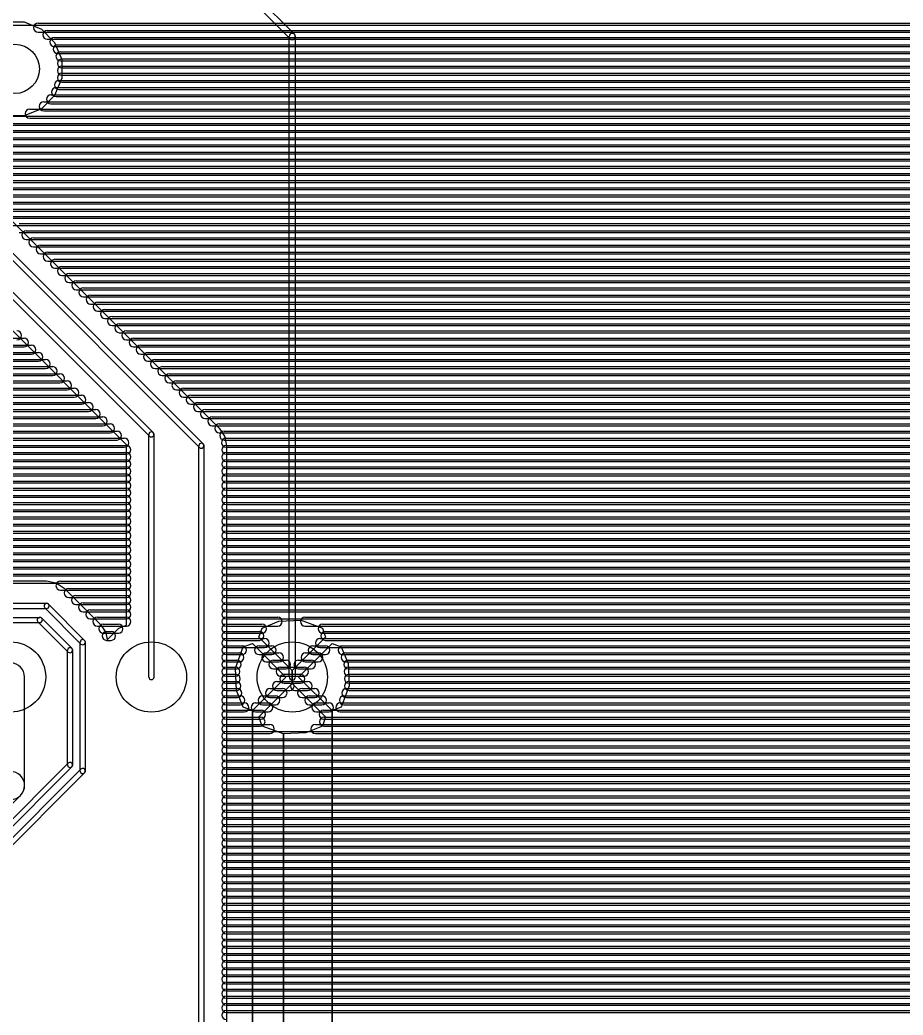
# Model space of a CAD drawing. Extents: x 25909 to 94169, y 14485 to 72115.
# Drawn here: x 56750 to 66624, y 32721 to 43848 of the extents above; entities that cross this region are included whole.
import ezdxf

# ---------------------------------------------------------------- set-up
doc = ezdxf.new("R2010")
doc.units = 0
doc.layers.add('BLACK', color=1, linetype='CONTINUOUS')

msp = doc.modelspace()

# ---------------------------------------------------------------- linework, layer by layer
at = {"layer": 'BLACK'}
for p, q in [((57415, 45993), (59770, 43638)), ((57464, 46042), (59819, 43687)), ((54574, 43791), (76448, 43791)), ((54574, 43791), (76448, 43791)), ((56589, 43825), (56798, 43825)), ((56798, 43825), (56991, 43745)), ((56953, 43811), (76449, 43811)), ((56953, 43811), (76449, 43811)), ((56991, 43745), (57138, 43597)), ((57055, 43731), (76449, 43731)), ((57055, 43731), (76449, 43731)), ((53758, 43634), (58199, 39193)), ((53799, 43675), (58240, 39234)), ((54191, 43634), (58758, 39067)), ((54232, 43675), (58799, 39108)), ((56953, 43711), (76449, 43711)), ((56953, 43711), (76449, 43711)), ((57055, 43631), (76449, 43631)), ((57055, 43631), (76449, 43631)), ((57135, 43651), (76449, 43651)), ((57135, 43651), (76449, 43651)), ((59760, 36502), (59760, 43662)), ((59830, 36502), (59830, 43662)), ((57135, 43551), (76449, 43551)), ((57135, 43551), (76449, 43551)), ((57138, 43597), (57218, 43404)), ((57170, 43571), (76448, 43571)), ((57170, 43571), (76448, 43571)), ((57170, 43471), (76448, 43471)), ((57170, 43471), (76448, 43471)), ((57203, 43491), (76449, 43491)), ((57203, 43491), (76449, 43491)), ((57218, 43411), (76448, 43411)), ((57218, 43411), (76448, 43411)), ((57218, 43404), (57218, 43195)), ((57203, 43391), (76449, 43391)), ((57203, 43391), (76449, 43391)), ((57218, 43331), (76448, 43331)), ((57218, 43331), (76448, 43331)), ((57218, 43311), (76448, 43311)), ((57218, 43311), (76448, 43311)), ((57941, 39098), (53790, 43248)), ((57218, 43195), (57138, 43002)), ((57218, 43251), (76448, 43251)), ((57218, 43251), (76448, 43251)), ((57218, 43231), (76448, 43231)), ((57218, 43231), (76448, 43231)), ((57154, 43091), (76448, 43091)), ((57154, 43091), (76448, 43091)), ((57187, 43171), (76449, 43171)), ((57187, 43171), (76449, 43171)), ((57187, 43071), (76449, 43071)), ((57187, 43071), (76449, 43071)), ((57218, 43151), (76448, 43151)), ((57218, 43151), (76448, 43151)), ((57138, 43002), (56990, 42855)), ((57096, 43011), (76448, 43011)), ((57096, 43011), (76448, 43011)), ((57154, 42991), (76448, 42991)), ((57154, 42991), (76448, 42991)), ((56990, 42855), (56797, 42775)), ((56859, 42851), (76449, 42851)), ((56859, 42851), (76449, 42851)), ((57016, 42931), (76448, 42931)), ((57016, 42931), (76448, 42931)), ((57096, 42911), (76448, 42911)), ((57096, 42911), (76448, 42911)), ((55540, 42771), (76448, 42771)), ((55540, 42771), (76448, 42771)), ((56797, 42775), (56588, 42775)), ((56859, 42751), (76449, 42751)), ((56859, 42751), (76449, 42751)), ((57016, 42831), (76448, 42831)), ((57016, 42831), (76448, 42831)), ((55540, 42671), (76448, 42671)), ((55540, 42671), (76448, 42671)), ((55620, 42691), (76448, 42691)), ((55620, 42691), (76448, 42691)), ((55620, 42591), (76448, 42591)), ((55620, 42591), (76448, 42591)), ((55700, 42611), (76448, 42611)), ((55700, 42611), (76448, 42611)), ((55700, 42511), (76448, 42511)), ((55700, 42511), (76448, 42511)), ((55780, 42531), (76448, 42531)), ((55780, 42531), (76448, 42531)), ((55780, 42431), (76448, 42431)), ((55780, 42431), (76448, 42431)), ((55860, 42451), (76448, 42451)), ((55860, 42451), (76448, 42451)), ((55860, 42351), (76448, 42351)), ((55860, 42351), (76448, 42351)), ((55940, 42371), (76448, 42371)), ((55940, 42371), (76448, 42371)), ((56020, 42291), (76448, 42291)), ((56020, 42291), (76448, 42291)), ((55940, 42271), (76448, 42271)), ((55940, 42271), (76448, 42271)), ((56020, 42191), (76448, 42191)), ((56020, 42191), (76448, 42191)), ((56100, 42211), (76448, 42211)), ((56100, 42211), (76448, 42211)), ((56100, 42111), (76448, 42111)), ((56100, 42111), (76448, 42111)), ((56180, 42131), (76448, 42131)), ((56180, 42131), (76448, 42131)), ((56180, 42031), (76448, 42031)), ((56180, 42031), (76448, 42031)), ((56260, 42051), (76448, 42051)), ((56260, 42051), (76448, 42051)), ((56260, 41951), (76448, 41951)), ((56260, 41951), (76448, 41951)), ((56340, 41971), (76448, 41971)), ((56340, 41971), (76448, 41971)), ((56340, 41871), (76448, 41871)), ((56340, 41871), (76448, 41871)), ((56420, 41891), (76448, 41891)), ((56420, 41891), (76448, 41891)), ((56420, 41791), (76448, 41791)), ((56420, 41791), (76448, 41791)), ((56500, 41811), (76448, 41811)), ((56500, 41811), (76448, 41811)), ((56580, 41731), (76448, 41731)), ((56580, 41731), (76448, 41731)), ((56500, 41711), (76448, 41711)), ((56500, 41711), (76448, 41711)), ((56580, 41631), (76448, 41631)), ((56580, 41631), (76448, 41631)), ((56588, 41673), (58976, 39285)), ((56660, 41651), (76448, 41651)), ((56660, 41651), (76448, 41651)), ((56660, 41551), (76448, 41551)), ((56660, 41551), (76448, 41551)), ((56740, 41571), (76448, 41571)), ((56740, 41571), (76448, 41571)), ((56740, 41471), (76448, 41471)), ((56740, 41471), (76448, 41471)), ((56820, 41491), (76448, 41491)), ((56820, 41491), (76448, 41491)), ((56900, 41411), (76448, 41411)), ((56900, 41411), (76448, 41411)), ((56820, 41391), (76448, 41391)), ((56820, 41391), (76448, 41391)), ((56900, 41311), (76448, 41311)), ((56900, 41311), (76448, 41311)), ((56980, 41331), (76448, 41331)), ((56980, 41331), (76448, 41331)), ((56980, 41231), (76448, 41231)), ((56980, 41231), (76448, 41231)), ((57060, 41251), (76448, 41251)), ((57060, 41251), (76448, 41251)), ((57140, 41171), (76448, 41171)), ((57140, 41171), (76448, 41171)), ((57060, 41151), (76448, 41151)), ((57060, 41151), (76448, 41151)), ((57140, 41071), (76448, 41071)), ((57140, 41071), (76448, 41071)), ((57220, 41091), (76448, 41091)), ((57220, 41091), (76448, 41091)), ((57220, 40991), (76448, 40991)), ((57220, 40991), (76448, 40991)), ((57300, 41011), (76448, 41011)), ((57300, 41011), (76448, 41011)), ((57300, 40911), (76448, 40911)), ((57300, 40911), (76448, 40911)), ((57380, 40931), (76448, 40931)), ((57380, 40931), (76448, 40931)), ((57460, 40851), (76448, 40851)), ((57460, 40851), (76448, 40851)), ((57380, 40831), (76448, 40831)), ((57380, 40831), (76448, 40831)), ((57460, 40751), (76448, 40751)), ((57460, 40751), (76448, 40751)), ((57540, 40771), (76448, 40771)), ((57540, 40771), (76448, 40771)), ((57540, 40671), (76448, 40671)), ((57540, 40671), (76448, 40671)), ((57620, 40691), (76448, 40691)), ((57620, 40691), (76448, 40691)), ((57620, 40591), (76448, 40591)), ((57620, 40591), (76448, 40591)), ((57700, 40611), (76448, 40611)), ((57700, 40611), (76448, 40611)), ((57700, 40511), (76448, 40511)), ((57700, 40511), (76448, 40511)), ((57780, 40531), (76448, 40531)), ((57780, 40531), (76448, 40531)), ((57780, 40431), (76448, 40431)), ((57780, 40431), (76448, 40431)), ((57860, 40451), (76448, 40451)), ((57860, 40451), (76448, 40451)), ((26625, 40291), (56797, 40291)), ((26625, 40291), (56797, 40291)), ((57860, 40351), (76448, 40351)), ((57860, 40351), (76448, 40351)), ((57940, 40371), (76448, 40371)), ((57940, 40371), (76448, 40371)), ((58020, 40291), (76448, 40291)), ((58020, 40291), (76448, 40291)), ((26625, 40211), (56877, 40211)), ((26625, 40211), (56877, 40211)), ((26625, 40191), (56797, 40191)), ((26625, 40191), (56797, 40191)), ((57940, 40271), (76448, 40271)), ((57940, 40271), (76448, 40271)), ((58020, 40191), (76448, 40191)), ((58020, 40191), (76448, 40191)), ((58100, 40211), (76448, 40211)), ((58100, 40211), (76448, 40211)), ((26625, 40131), (56957, 40131)), ((26625, 40131), (56957, 40131)), ((26625, 40111), (56877, 40111)), ((26625, 40111), (56877, 40111)), ((58100, 40111), (76448, 40111)), ((58100, 40111), (76448, 40111)), ((58180, 40131), (76448, 40131)), ((58180, 40131), (76448, 40131)), ((26625, 40051), (57037, 40051)), ((26625, 40051), (57037, 40051)), ((26625, 40031), (56957, 40031)), ((26625, 40031), (56957, 40031)), ((26625, 39971), (57117, 39971)), ((26625, 39971), (57117, 39971)), ((26625, 39951), (57037, 39951)), ((26625, 39951), (57037, 39951)), ((58180, 40031), (76448, 40031)), ((58180, 40031), (76448, 40031)), ((58260, 40051), (76448, 40051)), ((58260, 40051), (76448, 40051)), ((58260, 39951), (76448, 39951)), ((58260, 39951), (76448, 39951)), ((58340, 39971), (76448, 39971)), ((58340, 39971), (76448, 39971)), ((26625, 39891), (57197, 39891)), ((26625, 39891), (57197, 39891)), ((26625, 39871), (57117, 39871)), ((26625, 39871), (57117, 39871)), ((58340, 39871), (76448, 39871)), ((58340, 39871), (76448, 39871)), ((58420, 39891), (76448, 39891)), ((58420, 39891), (76448, 39891)), ((26625, 39811), (57277, 39811)), ((26625, 39811), (57277, 39811)), ((26625, 39791), (57197, 39791)), ((26625, 39791), (57197, 39791)), ((26625, 39731), (57357, 39731)), ((26625, 39731), (57357, 39731)), ((58420, 39791), (76448, 39791)), ((58420, 39791), (76448, 39791)), ((58500, 39811), (76448, 39811)), ((58500, 39811), (76448, 39811)), ((58580, 39731), (76448, 39731)), ((58580, 39731), (76448, 39731)), ((26625, 39711), (57277, 39711)), ((26625, 39711), (57277, 39711)), ((26625, 39651), (57437, 39651)), ((26625, 39651), (57437, 39651)), ((26625, 39631), (57357, 39631)), ((26625, 39631), (57357, 39631)), ((58500, 39711), (76448, 39711)), ((58500, 39711), (76448, 39711)), ((58580, 39631), (76448, 39631)), ((58580, 39631), (76448, 39631)), ((58660, 39651), (76448, 39651)), ((58660, 39651), (76448, 39651)), ((26625, 39571), (57517, 39571)), ((26625, 39571), (57517, 39571)), ((26625, 39551), (57437, 39551)), ((26625, 39551), (57437, 39551)), ((58660, 39551), (76448, 39551)), ((58660, 39551), (76448, 39551)), ((58740, 39571), (76448, 39571)), ((58740, 39571), (76448, 39571)), ((26625, 39491), (57597, 39491)), ((26625, 39491), (57597, 39491)), ((26625, 39471), (57517, 39471)), ((26625, 39471), (57517, 39471)), ((26625, 39411), (57677, 39411)), ((26625, 39411), (57677, 39411)), ((26625, 39391), (57597, 39391)), ((26625, 39391), (57597, 39391)), ((58740, 39471), (76448, 39471)), ((58740, 39471), (76448, 39471)), ((58820, 39491), (76448, 39491)), ((58820, 39491), (76448, 39491)), ((58820, 39391), (76448, 39391)), ((58820, 39391), (76448, 39391)), ((58900, 39411), (76448, 39411)), ((58900, 39411), (76448, 39411)), ((26625, 39331), (57757, 39331)), ((26625, 39331), (57757, 39331)), ((26625, 39311), (57677, 39311)), ((26625, 39311), (57677, 39311)), ((58900, 39311), (76448, 39311)), ((58900, 39311), (76448, 39311)), ((58976, 39285), (59037, 39194)), ((58979, 39331), (76449, 39331)), ((58979, 39331), (76449, 39331)), ((26625, 39251), (57837, 39251)), ((26625, 39251), (57837, 39251)), ((26625, 39231), (57757, 39231)), ((26625, 39231), (57757, 39231)), ((26625, 39171), (57917, 39171)), ((26625, 39171), (57917, 39171)), ((58191, 36501), (58191, 39213)), ((58249, 36501), (58249, 39213)), ((58979, 39231), (76449, 39231)), ((58979, 39231), (76449, 39231)), ((59033, 39251), (76449, 39251)), ((59033, 39251), (76449, 39251)), ((59037, 39194), (59058, 39087)), ((59052, 39171), (76448, 39171)), ((59052, 39171), (76448, 39171)), ((26625, 39151), (57837, 39151)), ((26625, 39151), (57837, 39151)), ((26625, 39091), (57941, 39091)), ((26625, 39091), (57941, 39091)), ((26625, 39071), (57917, 39071)), ((26625, 39071), (57917, 39071)), ((57941, 37081), (57941, 39098)), ((58750, 28399), (58750, 39087)), ((58808, 28399), (58808, 39087)), ((59033, 39151), (76449, 39151)), ((59033, 39151), (76449, 39151)), ((59052, 39071), (76448, 39071)), ((59052, 39071), (76448, 39071)), ((59058, 39091), (76448, 39091)), ((59058, 39091), (76448, 39091)), ((59058, 39087), (59058, 28398)), ((26625, 39011), (57941, 39011)), ((26625, 39011), (57941, 39011)), ((26625, 38991), (57941, 38991)), ((26625, 38991), (57941, 38991)), ((59058, 39011), (76448, 39011)), ((59058, 39011), (76448, 39011)), ((59058, 38991), (76448, 38991)), ((59058, 38991), (76448, 38991)), ((26625, 38931), (57941, 38931)), ((26625, 38931), (57941, 38931)), ((26625, 38911), (57941, 38911)), ((26625, 38911), (57941, 38911)), ((26625, 38851), (57941, 38851)), ((26625, 38851), (57941, 38851)), ((59058, 38931), (76448, 38931)), ((59058, 38931), (76448, 38931)), ((59058, 38911), (76448, 38911)), ((59058, 38911), (76448, 38911)), ((59058, 38851), (76448, 38851)), ((59058, 38851), (76448, 38851)), ((26625, 38831), (57941, 38831)), ((26625, 38831), (57941, 38831)), ((26625, 38771), (57941, 38771)), ((26625, 38771), (57941, 38771)), ((26625, 38751), (57941, 38751)), ((26625, 38751), (57941, 38751)), ((59058, 38831), (76448, 38831)), ((59058, 38831), (76448, 38831)), ((59058, 38771), (76448, 38771)), ((59058, 38771), (76448, 38771)), ((59058, 38751), (76448, 38751)), ((59058, 38751), (76448, 38751)), ((26625, 38691), (57941, 38691)), ((26625, 38691), (57941, 38691)), ((26625, 38671), (57941, 38671)), ((26625, 38671), (57941, 38671)), ((26625, 38611), (57941, 38611)), ((26625, 38611), (57941, 38611)), ((59058, 38691), (76448, 38691)), ((59058, 38691), (76448, 38691)), ((59058, 38671), (76448, 38671)), ((59058, 38671), (76448, 38671)), ((59058, 38611), (76448, 38611)), ((59058, 38611), (76448, 38611)), ((26625, 38591), (57941, 38591)), ((26625, 38591), (57941, 38591)), ((26625, 38531), (57941, 38531)), ((26625, 38531), (57941, 38531)), ((26625, 38511), (57941, 38511)), ((26625, 38511), (57941, 38511)), ((59058, 38591), (76448, 38591)), ((59058, 38591), (76448, 38591)), ((59058, 38531), (76448, 38531)), ((59058, 38531), (76448, 38531)), ((59058, 38511), (76448, 38511)), ((59058, 38511), (76448, 38511)), ((26625, 38451), (57941, 38451)), ((26625, 38451), (57941, 38451)), ((26625, 38431), (57941, 38431)), ((26625, 38431), (57941, 38431)), ((59058, 38451), (76448, 38451)), ((59058, 38451), (76448, 38451)), ((59058, 38431), (76448, 38431)), ((59058, 38431), (76448, 38431)), ((26625, 38371), (57941, 38371)), ((26625, 38371), (57941, 38371)), ((26625, 38351), (57941, 38351)), ((26625, 38351), (57941, 38351)), ((26625, 38291), (57941, 38291)), ((26625, 38291), (57941, 38291)), ((59058, 38371), (76448, 38371)), ((59058, 38371), (76448, 38371)), ((59058, 38351), (76448, 38351)), ((59058, 38351), (76448, 38351)), ((59058, 38291), (76448, 38291)), ((59058, 38291), (76448, 38291)), ((26625, 38271), (57941, 38271)), ((26625, 38271), (57941, 38271)), ((26625, 38211), (57941, 38211)), ((26625, 38211), (57941, 38211)), ((26625, 38191), (57941, 38191)), ((26625, 38191), (57941, 38191)), ((59058, 38271), (76448, 38271)), ((59058, 38271), (76448, 38271)), ((59058, 38211), (76448, 38211)), ((59058, 38211), (76448, 38211)), ((59058, 38191), (76448, 38191)), ((59058, 38191), (76448, 38191)), ((26625, 38131), (57941, 38131)), ((26625, 38131), (57941, 38131)), ((26625, 38111), (57941, 38111)), ((26625, 38111), (57941, 38111)), ((59058, 38131), (76448, 38131)), ((59058, 38131), (76448, 38131)), ((59058, 38111), (76448, 38111)), ((59058, 38111), (76448, 38111)), ((26625, 38051), (57941, 38051)), ((26625, 38051), (57941, 38051)), ((26625, 38031), (57941, 38031)), ((26625, 38031), (57941, 38031)), ((26625, 37971), (57941, 37971)), ((26625, 37971), (57941, 37971)), ((26625, 37951), (57941, 37951)), ((26625, 37951), (57941, 37951)), ((59058, 38051), (76448, 38051)), ((59058, 38051), (76448, 38051)), ((59058, 38031), (76448, 38031)), ((59058, 38031), (76448, 38031)), ((59058, 37971), (76448, 37971)), ((59058, 37971), (76448, 37971)), ((59058, 37951), (76448, 37951)), ((59058, 37951), (76448, 37951)), ((26625, 37891), (57941, 37891)), ((26625, 37891), (57941, 37891)), ((26625, 37871), (57941, 37871)), ((26625, 37871), (57941, 37871)), ((59058, 37891), (76448, 37891)), ((59058, 37891), (76448, 37891)), ((59058, 37871), (76448, 37871)), ((59058, 37871), (76448, 37871)), ((26625, 37811), (57941, 37811)), ((26625, 37811), (57941, 37811)), ((26625, 37791), (57941, 37791)), ((26625, 37791), (57941, 37791)), ((26625, 37731), (57941, 37731)), ((26625, 37731), (57941, 37731)), ((59058, 37811), (76448, 37811)), ((59058, 37811), (76448, 37811)), ((59058, 37791), (76448, 37791)), ((59058, 37791), (76448, 37791)), ((59058, 37731), (76448, 37731)), ((59058, 37731), (76448, 37731)), ((26625, 37711), (57941, 37711)), ((26625, 37711), (57941, 37711)), ((26625, 37651), (57941, 37651)), ((26625, 37651), (57941, 37651)), ((26625, 37631), (57941, 37631)), ((26625, 37631), (57941, 37631)), ((59058, 37711), (76448, 37711)), ((59058, 37711), (76448, 37711)), ((59058, 37651), (76448, 37651)), ((59058, 37651), (76448, 37651)), ((59058, 37631), (76448, 37631)), ((59058, 37631), (76448, 37631)), ((26625, 37551), (57941, 37551)), ((26625, 37551), (57941, 37551)), ((54291, 37575), (57047, 37575)), ((57047, 37575), (57154, 37554)), ((57154, 37554), (57244, 37493)), ((57203, 37571), (57941, 37571)), ((57203, 37571), (57941, 37571)), ((59058, 37571), (76448, 37571)), ((59058, 37571), (76448, 37571)), ((59058, 37551), (76448, 37551)), ((59058, 37551), (76448, 37551)), ((57203, 37471), (57941, 37471)), ((57203, 37471), (57941, 37471)), ((57244, 37493), (57650, 37087)), ((57296, 37491), (57940, 37491)), ((57296, 37491), (57940, 37491)), ((57296, 37391), (57940, 37391)), ((57296, 37391), (57940, 37391)), ((57376, 37411), (57940, 37411)), ((57376, 37411), (57940, 37411)), ((59058, 37491), (76448, 37491)), ((59058, 37491), (76448, 37491)), ((59058, 37471), (76448, 37471)), ((59058, 37471), (76448, 37471)), ((59058, 37411), (76448, 37411)), ((59058, 37411), (76448, 37411)), ((59058, 37391), (76448, 37391)), ((59058, 37391), (76448, 37391)), ((54291, 37325), (57047, 37325)), ((57473, 36911), (57068, 37316)), ((57376, 37311), (57940, 37311)), ((57376, 37311), (57940, 37311)), ((57456, 37331), (57940, 37331)), ((57456, 37331), (57940, 37331)), ((59058, 37331), (76448, 37331)), ((59058, 37331), (76448, 37331)), ((59058, 37311), (76448, 37311)), ((59058, 37311), (76448, 37311)), ((54291, 37267), (57047, 37267)), ((55708, 37168), (56972, 37168)), ((57432, 36870), (57027, 37275)), ((57456, 37231), (57940, 37231)), ((57456, 37231), (57940, 37231)), ((57536, 37251), (57940, 37251)), ((57536, 37251), (57940, 37251)), ((57616, 37171), (57940, 37171)), ((57616, 37171), (57940, 37171)), ((59058, 37251), (76448, 37251)), ((59058, 37251), (76448, 37251)), ((59058, 37231), (76448, 37231)), ((59058, 37231), (76448, 37231)), ((59058, 37171), (59632, 37171)), ((59058, 37171), (59632, 37171)), ((59936, 37171), (76448, 37171)), ((59936, 37171), (76448, 37171)), ((55708, 37110), (56972, 37110)), ((57289, 36780), (56951, 37118)), ((57331, 36822), (56993, 37160)), ((57536, 37151), (57940, 37151)), ((57536, 37151), (57940, 37151)), ((57616, 37071), (57940, 37071)), ((57616, 37071), (57940, 37071)), ((57650, 37087), (57711, 36997)), ((57682, 37091), (57852, 37091)), ((57682, 37091), (57852, 37091)), ((57857, 37046), (57941, 37081)), ((59058, 37151), (76448, 37151)), ((59058, 37151), (76448, 37151)), ((59058, 37091), (59456, 37091)), ((59058, 37091), (59456, 37091)), ((59058, 37071), (59632, 37071)), ((59058, 37071), (59632, 37071)), ((59459, 37049), (59645, 37126)), ((59645, 37126), (59895, 37136)), ((59895, 37136), (60131, 37049)), ((59936, 37071), (76448, 37071)), ((59936, 37071), (76448, 37071)), ((60134, 37091), (76448, 37091)), ((60134, 37091), (76448, 37091)), ((57682, 36991), (57852, 36991)), ((57682, 36991), (57852, 36991)), ((57711, 36997), (57726, 36917)), ((57718, 37011), (57770, 37011)), ((57718, 37011), (57770, 37011)), ((57726, 36917), (57857, 37046)), ((59058, 37011), (59428, 37011)), ((59058, 37011), (59428, 37011)), ((59058, 36991), (59456, 36991)), ((59058, 36991), (59456, 36991)), ((59422, 36945), (59459, 37049)), ((59795, 36572), (59422, 36945)), ((60168, 36945), (59795, 36572)), ((60131, 37049), (60168, 36945)), ((60134, 36991), (76448, 36991)), ((60134, 36991), (76448, 36991)), ((60163, 37011), (76449, 37011)), ((60163, 37011), (76449, 37011)), ((57424, 35450), (57424, 36890)), ((57482, 35450), (57482, 36890)), ((57718, 36911), (57770, 36911)), ((57718, 36911), (57770, 36911)), ((59058, 36931), (59486, 36931)), ((59058, 36931), (59486, 36931)), ((59058, 36911), (59428, 36911)), ((59058, 36911), (59428, 36911)), ((59058, 36851), (59234, 36851)), ((59058, 36851), (59234, 36851)), ((59058, 36831), (59486, 36831)), ((59058, 36831), (59486, 36831)), ((59160, 36601), (59247, 36837)), ((59247, 36837), (59351, 36874)), ((59351, 36874), (59724, 36501)), ((59424, 36851), (59566, 36851)), ((59424, 36851), (59566, 36851)), ((59866, 36501), (60239, 36874)), ((60024, 36851), (60166, 36851)), ((60024, 36851), (60166, 36851)), ((60104, 36931), (76448, 36931)), ((60104, 36931), (76448, 36931)), ((60104, 36831), (76448, 36831)), ((60104, 36831), (76448, 36831)), ((60163, 36911), (76449, 36911)), ((60163, 36911), (76449, 36911)), ((60239, 36874), (60343, 36837)), ((60343, 36837), (60420, 36651)), ((60358, 36851), (76448, 36851)), ((60358, 36851), (76448, 36851)), ((57282, 35518), (57282, 36800)), ((57340, 35518), (57340, 36800)), ((59058, 36771), (59204, 36771)), ((59058, 36771), (59204, 36771)), ((59058, 36751), (59234, 36751)), ((59058, 36751), (59234, 36751)), ((59424, 36751), (59566, 36751)), ((59424, 36751), (59566, 36751)), ((59504, 36771), (59646, 36771)), ((59504, 36771), (59646, 36771)), ((59944, 36771), (60086, 36771)), ((59944, 36771), (60086, 36771)), ((60024, 36751), (60166, 36751)), ((60024, 36751), (60166, 36751)), ((60358, 36751), (76448, 36751)), ((60358, 36751), (76448, 36751)), ((60392, 36771), (76448, 36771)), ((60392, 36771), (76448, 36771)), ((59058, 36691), (59174, 36691)), ((59058, 36691), (59174, 36691)), ((59058, 36671), (59204, 36671)), ((59058, 36671), (59204, 36671)), ((59058, 36611), (59160, 36611)), ((59058, 36611), (59160, 36611)), ((59504, 36671), (59646, 36671)), ((59504, 36671), (59646, 36671)), ((59584, 36691), (59726, 36691)), ((59584, 36691), (59726, 36691)), ((59664, 36611), (59926, 36611)), ((59664, 36611), (59926, 36611)), ((59864, 36691), (60006, 36691)), ((59864, 36691), (60006, 36691)), ((59944, 36671), (60086, 36671)), ((59944, 36671), (60086, 36671)), ((60392, 36671), (76448, 36671)), ((60392, 36671), (76448, 36671)), ((60420, 36651), (60430, 36401)), ((60421, 36691), (76449, 36691)), ((60421, 36691), (76449, 36691)), ((60424, 36611), (76448, 36611)), ((60424, 36611), (76448, 36611)), ((56802, 35289), (56802, 36501)), ((59058, 36591), (59174, 36591)), ((59058, 36591), (59174, 36591)), ((59058, 36531), (59164, 36531)), ((59058, 36531), (59164, 36531)), ((59058, 36511), (59160, 36511)), ((59058, 36511), (59160, 36511)), ((59170, 36351), (59160, 36601)), ((59724, 36501), (59351, 36128)), ((59584, 36591), (59726, 36591)), ((59584, 36591), (59726, 36591)), ((59664, 36511), (59926, 36511)), ((59664, 36511), (59926, 36511)), ((59704, 36531), (59886, 36531)), ((59704, 36531), (59886, 36531)), ((59795, 36430), (59795, 36572)), ((59795, 36572), (59795, 36430)), ((59864, 36591), (60006, 36591)), ((59864, 36591), (60006, 36591)), ((60239, 36128), (59866, 36501)), ((60421, 36591), (76449, 36591)), ((60421, 36591), (76449, 36591)), ((60424, 36511), (76448, 36511)), ((60424, 36511), (76448, 36511)), ((60427, 36531), (76449, 36531)), ((60427, 36531), (76449, 36531)), ((59058, 36451), (59168, 36451)), ((59058, 36451), (59168, 36451)), ((59058, 36431), (59164, 36431)), ((59058, 36431), (59164, 36431)), ((59422, 36057), (59795, 36430)), ((59624, 36451), (59766, 36451)), ((59624, 36451), (59766, 36451)), ((59704, 36431), (59886, 36431)), ((59704, 36431), (59886, 36431)), ((59795, 36430), (60168, 36057)), ((59824, 36451), (59966, 36451)), ((59824, 36451), (59966, 36451)), ((60430, 36401), (60343, 36165)), ((60427, 36431), (76449, 36431)), ((60427, 36431), (76449, 36431)), ((60430, 36451), (76448, 36451)), ((60430, 36451), (76448, 36451)), ((59058, 36371), (59182, 36371)), ((59058, 36371), (59182, 36371)), ((59058, 36351), (59168, 36351)), ((59058, 36351), (59168, 36351)), ((59058, 36291), (59214, 36291)), ((59058, 36291), (59214, 36291)), ((59247, 36165), (59170, 36351)), ((59464, 36291), (59606, 36291)), ((59464, 36291), (59606, 36291)), ((59544, 36371), (59686, 36371)), ((59544, 36371), (59686, 36371)), ((59624, 36351), (59766, 36351)), ((59624, 36351), (59766, 36351)), ((59824, 36351), (59966, 36351)), ((59824, 36351), (59966, 36351)), ((59904, 36371), (60046, 36371)), ((59904, 36371), (60046, 36371)), ((59984, 36291), (60126, 36291)), ((59984, 36291), (60126, 36291)), ((60371, 36291), (76449, 36291)), ((60371, 36291), (76449, 36291)), ((60400, 36371), (76448, 36371)), ((60400, 36371), (76448, 36371)), ((60430, 36351), (76448, 36351)), ((60430, 36351), (76448, 36351)), ((59058, 36271), (59182, 36271)), ((59058, 36271), (59182, 36271)), ((59058, 36211), (59258, 36211)), ((59058, 36211), (59258, 36211)), ((59058, 36191), (59214, 36191)), ((59058, 36191), (59214, 36191)), ((59351, 36128), (59247, 36165)), ((59384, 36211), (59526, 36211)), ((59384, 36211), (59526, 36211)), ((59464, 36191), (59606, 36191)), ((59464, 36191), (59606, 36191)), ((59544, 36271), (59686, 36271)), ((59544, 36271), (59686, 36271)), ((59904, 36271), (60046, 36271)), ((59904, 36271), (60046, 36271)), ((59984, 36191), (60126, 36191)), ((59984, 36191), (60126, 36191)), ((60064, 36211), (60206, 36211)), ((60064, 36211), (60206, 36211)), ((60343, 36165), (60239, 36128)), ((60331, 36211), (76449, 36211)), ((60331, 36211), (76449, 36211)), ((60371, 36191), (76449, 36191)), ((60371, 36191), (76449, 36191)), ((60400, 36271), (76448, 36271)), ((60400, 36271), (76448, 36271)), ((59058, 36131), (59446, 36131)), ((59058, 36131), (59446, 36131)), ((59058, 36111), (59258, 36111)), ((59058, 36111), (59258, 36111)), ((59351, 26729), (59351, 36128)), ((59351, 36128), (59351, 26729)), ((59384, 36111), (59526, 36111)), ((59384, 36111), (59526, 36111)), ((59459, 35953), (59422, 36057)), ((60064, 36111), (60206, 36111)), ((60064, 36111), (60206, 36111)), ((60168, 36057), (60131, 35953)), ((60144, 36131), (76448, 36131)), ((60144, 36131), (76448, 36131)), ((60239, 26729), (60239, 36128)), ((60239, 36128), (60239, 26729)), ((60331, 36111), (76449, 36111)), ((60331, 36111), (76449, 36111)), ((59058, 36051), (59440, 36051)), ((59058, 36051), (59440, 36051)), ((59058, 36031), (59446, 36031)), ((59058, 36031), (59446, 36031)), ((59058, 35971), (59544, 35971)), ((59058, 35971), (59544, 35971)), ((59058, 35951), (59440, 35951)), ((59058, 35951), (59440, 35951)), ((59695, 35866), (59459, 35953)), ((60131, 35953), (59945, 35876)), ((60053, 35971), (76449, 35971)), ((60053, 35971), (76449, 35971)), ((60144, 36031), (76448, 36031)), ((60144, 36031), (76448, 36031)), ((60148, 36051), (76448, 36051)), ((60148, 36051), (76448, 36051)), ((60148, 35951), (76448, 35951)), ((60148, 35951), (76448, 35951)), ((59058, 35891), (76448, 35891)), ((59058, 35891), (76448, 35891)), ((59058, 35871), (59544, 35871)), ((59058, 35871), (59544, 35871)), ((59945, 35876), (59695, 35866)), ((59695, 26907), (59695, 35866)), ((59695, 35866), (59695, 26907)), ((60053, 35871), (76449, 35871)), ((60053, 35871), (76449, 35871)), ((59058, 35811), (76448, 35811)), ((59058, 35811), (76448, 35811)), ((59058, 35791), (76448, 35791)), ((59058, 35791), (76448, 35791)), ((59058, 35731), (76448, 35731)), ((59058, 35731), (76448, 35731)), ((59058, 35711), (76448, 35711)), ((59058, 35711), (76448, 35711)), ((59058, 35651), (76448, 35651)), ((59058, 35651), (76448, 35651)), ((59058, 35631), (76448, 35631)), ((59058, 35631), (76448, 35631)), ((55803, 34050), (57290, 35537)), ((55844, 34009), (57331, 35496)), ((59058, 35571), (76448, 35571)), ((59058, 35571), (76448, 35571)), ((59058, 35551), (76448, 35551)), ((59058, 35551), (76448, 35551)), ((55947, 33986), (57432, 35471)), ((55988, 33945), (57473, 35430)), ((59058, 35491), (76448, 35491)), ((59058, 35491), (76448, 35491)), ((59058, 35471), (76448, 35471)), ((59058, 35471), (76448, 35471)), ((59058, 35411), (76448, 35411)), ((59058, 35411), (76448, 35411)), ((59058, 35391), (76448, 35391)), ((59058, 35391), (76448, 35391)), ((59058, 35331), (76448, 35331)), ((59058, 35331), (76448, 35331)), ((59058, 35311), (76448, 35311)), ((59058, 35311), (76448, 35311)), ((56756, 35177), (56320, 34741)), ((59058, 35251), (76448, 35251)), ((59058, 35251), (76448, 35251)), ((59058, 35231), (76448, 35231)), ((59058, 35231), (76448, 35231)), ((59058, 35171), (76448, 35171)), ((59058, 35171), (76448, 35171)), ((59058, 35151), (76448, 35151)), ((59058, 35151), (76448, 35151)), ((59058, 35091), (76448, 35091)), ((59058, 35091), (76448, 35091)), ((59058, 35071), (76448, 35071)), ((59058, 35071), (76448, 35071)), ((59058, 35011), (76448, 35011)), ((59058, 35011), (76448, 35011)), ((59058, 34991), (76448, 34991)), ((59058, 34991), (76448, 34991)), ((59058, 34931), (76448, 34931)), ((59058, 34931), (76448, 34931)), ((59058, 34911), (76448, 34911)), ((59058, 34911), (76448, 34911)), ((59058, 34851), (76448, 34851)), ((59058, 34851), (76448, 34851)), ((59058, 34831), (76448, 34831)), ((59058, 34831), (76448, 34831)), ((59058, 34771), (76448, 34771)), ((59058, 34771), (76448, 34771)), ((59058, 34751), (76448, 34751)), ((59058, 34751), (76448, 34751)), ((59058, 34691), (76448, 34691)), ((59058, 34691), (76448, 34691)), ((59058, 34671), (76448, 34671)), ((59058, 34671), (76448, 34671)), ((59058, 34611), (76448, 34611)), ((59058, 34611), (76448, 34611)), ((59058, 34591), (76448, 34591)), ((59058, 34591), (76448, 34591)), ((59058, 34531), (76448, 34531)), ((59058, 34531), (76448, 34531)), ((59058, 34511), (76448, 34511)), ((59058, 34511), (76448, 34511)), ((59058, 34451), (76448, 34451)), ((59058, 34451), (76448, 34451)), ((59058, 34431), (76448, 34431)), ((59058, 34431), (76448, 34431)), ((59058, 34371), (76448, 34371)), ((59058, 34371), (76448, 34371)), ((59058, 34351), (76448, 34351)), ((59058, 34351), (76448, 34351)), ((59058, 34291), (76448, 34291)), ((59058, 34291), (76448, 34291)), ((59058, 34271), (76448, 34271)), ((59058, 34271), (76448, 34271)), ((59058, 34211), (76448, 34211)), ((59058, 34211), (76448, 34211)), ((59058, 34191), (76448, 34191)), ((59058, 34191), (76448, 34191)), ((59058, 34131), (76448, 34131)), ((59058, 34131), (76448, 34131)), ((59058, 34111), (76448, 34111)), ((59058, 34111), (76448, 34111)), ((59058, 34051), (76448, 34051)), ((59058, 34051), (76448, 34051)), ((59058, 34031), (76448, 34031)), ((59058, 34031), (76448, 34031)), ((59058, 33971), (76448, 33971)), ((59058, 33971), (76448, 33971)), ((59058, 33951), (76448, 33951)), ((59058, 33951), (76448, 33951)), ((59058, 33891), (76448, 33891)), ((59058, 33891), (76448, 33891)), ((59058, 33871), (76448, 33871)), ((59058, 33871), (76448, 33871)), ((59058, 33811), (76448, 33811)), ((59058, 33811), (76448, 33811)), ((59058, 33791), (76448, 33791)), ((59058, 33791), (76448, 33791)), ((59058, 33731), (76448, 33731)), ((59058, 33731), (76448, 33731)), ((59058, 33711), (76448, 33711)), ((59058, 33711), (76448, 33711)), ((59058, 33651), (76448, 33651)), ((59058, 33651), (76448, 33651)), ((59058, 33631), (76448, 33631)), ((59058, 33631), (76448, 33631)), ((59058, 33571), (76448, 33571)), ((59058, 33571), (76448, 33571)), ((59058, 33551), (76448, 33551)), ((59058, 33551), (76448, 33551)), ((59058, 33491), (76448, 33491)), ((59058, 33491), (76448, 33491)), ((59058, 33471), (76448, 33471)), ((59058, 33471), (76448, 33471)), ((59058, 33411), (76448, 33411)), ((59058, 33411), (76448, 33411)), ((59058, 33391), (76448, 33391)), ((59058, 33391), (76448, 33391)), ((59058, 33331), (76448, 33331)), ((59058, 33331), (76448, 33331)), ((59058, 33311), (76448, 33311)), ((59058, 33311), (76448, 33311)), ((59058, 33251), (76448, 33251)), ((59058, 33251), (76448, 33251)), ((59058, 33231), (76448, 33231)), ((59058, 33231), (76448, 33231)), ((59058, 33171), (76448, 33171)), ((59058, 33171), (76448, 33171)), ((59058, 33151), (76448, 33151)), ((59058, 33151), (76448, 33151)), ((59058, 33091), (76448, 33091)), ((59058, 33091), (76448, 33091)), ((59058, 33071), (76448, 33071)), ((59058, 33071), (76448, 33071)), ((59058, 33011), (76448, 33011)), ((59058, 33011), (76448, 33011)), ((59058, 32991), (76448, 32991)), ((59058, 32991), (76448, 32991)), ((59058, 32931), (76448, 32931)), ((59058, 32931), (76448, 32931)), ((59058, 32911), (76448, 32911)), ((59058, 32911), (76448, 32911)), ((59058, 32851), (76448, 32851)), ((59058, 32851), (76448, 32851)), ((59058, 32831), (76448, 32831)), ((59058, 32831), (76448, 32831)), ((59058, 32771), (76448, 32771)), ((59058, 32771), (76448, 32771)), ((59058, 32751), (76448, 32751)), ((59058, 32751), (76448, 32751))]:
    msp.add_line(p, q, dxfattribs=at)
for centre, radius in [((56693, 43300), 275), ((56645, 36501), 393), ((58220, 36501), 393), ((59795, 36501), 393)]:
    msp.add_circle(centre, radius, dxfattribs=at)
for centre, radius, start, end in [((56953, 43761), 50, 90, 270), ((56953, 43761), 50, 90, 270), ((57055, 43681), 50, 90, 270), ((57055, 43681), 50, 90, 270), ((57135, 43601), 50, 90, 270), ((57135, 43601), 50, 90, 270), ((59795, 43662), 35, 360, 540), ((59794, 43663), 35, 225, 405), ((57170, 43521), 50, 90, 270), ((57170, 43521), 50, 90, 270), ((57203, 43441), 50, 90, 270), ((57203, 43441), 50, 90, 270), ((57218, 43361), 50, 90, 270), ((57218, 43361), 50, 90, 270), ((57218, 43281), 50, 90, 270), ((57218, 43281), 50, 90, 270), ((57218, 43201), 50, 90, 270), ((57218, 43201), 50, 90, 270), ((57154, 43041), 50, 90, 270), ((57154, 43041), 50, 90, 270), ((57187, 43121), 50, 90, 270), ((57187, 43121), 50, 90, 270), ((57096, 42961), 50, 90, 270), ((57096, 42961), 50, 90, 270), ((56859, 42801), 50, 90, 270), ((56859, 42801), 50, 90, 270), ((57016, 42881), 50, 90, 270), ((57016, 42881), 50, 90, 270), ((56820, 41441), 50, 90, 270), ((56820, 41441), 50, 90, 270), ((56900, 41361), 50, 90, 270), ((56900, 41361), 50, 90, 270), ((56980, 41281), 50, 90, 270), ((56980, 41281), 50, 90, 270), ((57060, 41201), 50, 90, 270), ((57060, 41201), 50, 90, 270), ((57140, 41121), 50, 90, 270), ((57140, 41121), 50, 90, 270), ((57220, 41041), 50, 90, 270), ((57220, 41041), 50, 90, 270), ((57300, 40961), 50, 90, 270), ((57300, 40961), 50, 90, 270), ((57380, 40881), 50, 90, 270), ((57380, 40881), 50, 90, 270), ((57460, 40801), 50, 90, 270), ((57460, 40801), 50, 90, 270), ((57540, 40721), 50, 90, 270), ((57540, 40721), 50, 90, 270), ((57620, 40641), 50, 90, 270), ((57620, 40641), 50, 90, 270), ((57700, 40561), 50, 90, 270), ((57700, 40561), 50, 90, 270), ((57780, 40481), 50, 90, 270), ((57780, 40481), 50, 90, 270), ((57860, 40401), 50, 90, 270), ((57860, 40401), 50, 90, 270), ((56717, 40321), 50, 270, 450), ((56717, 40321), 50, 270, 450), ((56797, 40241), 50, 270, 450), ((56797, 40241), 50, 270, 450), ((57940, 40321), 50, 90, 270), ((57940, 40321), 50, 90, 270), ((58020, 40241), 50, 90, 270), ((58020, 40241), 50, 90, 270), ((56877, 40161), 50, 270, 450), ((56877, 40161), 50, 270, 450), ((58100, 40161), 50, 90, 270), ((58100, 40161), 50, 90, 270), ((56957, 40081), 50, 270, 450), ((56957, 40081), 50, 270, 450), ((58180, 40081), 50, 90, 270), ((58180, 40081), 50, 90, 270), ((57037, 40001), 50, 270, 450), ((57037, 40001), 50, 270, 450), ((57117, 39921), 50, 270, 450), ((57117, 39921), 50, 270, 450), ((58260, 40001), 50, 90, 270), ((58260, 40001), 50, 90, 270), ((58340, 39921), 50, 90, 270), ((58340, 39921), 50, 90, 270), ((57197, 39841), 50, 270, 450), ((57197, 39841), 50, 270, 450), ((58420, 39841), 50, 90, 270), ((58420, 39841), 50, 90, 270), ((57277, 39761), 50, 270, 450), ((57277, 39761), 50, 270, 450), ((57357, 39681), 50, 270, 450), ((57357, 39681), 50, 270, 450), ((58500, 39761), 50, 90, 270), ((58500, 39761), 50, 90, 270), ((58580, 39681), 50, 90, 270), ((58580, 39681), 50, 90, 270), ((57437, 39601), 50, 270, 450), ((57437, 39601), 50, 270, 450), ((58660, 39601), 50, 90, 270), ((58660, 39601), 50, 90, 270), ((57517, 39521), 50, 270, 450), ((57517, 39521), 50, 270, 450), ((58740, 39521), 50, 90, 270), ((58740, 39521), 50, 90, 270), ((57597, 39441), 50, 270, 450), ((57597, 39441), 50, 270, 450), ((57677, 39361), 50, 270, 450), ((57677, 39361), 50, 270, 450), ((58820, 39441), 50, 90, 270), ((58820, 39441), 50, 90, 270), ((58900, 39361), 50, 90, 270), ((58900, 39361), 50, 90, 270), ((57757, 39281), 50, 270, 450), ((57757, 39281), 50, 270, 450), ((58979, 39281), 50, 90, 270), ((58979, 39281), 50, 90, 270), ((57837, 39201), 50, 270, 450), ((57837, 39201), 50, 270, 450), ((57917, 39121), 50, 270, 450), ((57917, 39121), 50, 270, 450), ((58220, 39213), 29, 360, 540), ((58219, 39214), 29, 225, 405), ((59033, 39201), 50, 90, 270), ((59033, 39201), 50, 90, 270), ((59052, 39121), 50, 90, 270), ((59052, 39121), 50, 90, 270), ((57941, 39041), 50, 270, 450), ((57941, 39041), 50, 270, 450), ((58779, 39087), 29, 360, 540), ((58778, 39088), 29, 225, 405), ((59058, 39041), 50, 90, 270), ((59058, 39041), 50, 90, 270), ((57941, 38961), 50, 270, 450), ((57941, 38961), 50, 270, 450), ((59058, 38961), 50, 90, 270), ((59058, 38961), 50, 90, 270), ((57941, 38881), 50, 270, 450), ((57941, 38881), 50, 270, 450), ((57941, 38801), 50, 270, 450), ((57941, 38801), 50, 270, 450), ((59058, 38881), 50, 90, 270), ((59058, 38881), 50, 90, 270), ((59058, 38801), 50, 90, 270), ((59058, 38801), 50, 90, 270), ((57941, 38721), 50, 270, 450), ((57941, 38721), 50, 270, 450), ((59058, 38721), 50, 90, 270), ((59058, 38721), 50, 90, 270), ((57941, 38641), 50, 270, 450), ((57941, 38641), 50, 270, 450), ((57941, 38561), 50, 270, 450), ((57941, 38561), 50, 270, 450), ((59058, 38641), 50, 90, 270), ((59058, 38641), 50, 90, 270), ((59058, 38561), 50, 90, 270), ((59058, 38561), 50, 90, 270), ((57941, 38481), 50, 270, 450), ((57941, 38481), 50, 270, 450), ((59058, 38481), 50, 90, 270), ((59058, 38481), 50, 90, 270), ((57941, 38401), 50, 270, 450), ((57941, 38401), 50, 270, 450), ((59058, 38401), 50, 90, 270), ((59058, 38401), 50, 90, 270), ((57941, 38321), 50, 270, 450), ((57941, 38321), 50, 270, 450), ((57941, 38241), 50, 270, 450), ((57941, 38241), 50, 270, 450), ((59058, 38321), 50, 90, 270), ((59058, 38321), 50, 90, 270), ((59058, 38241), 50, 90, 270), ((59058, 38241), 50, 90, 270), ((57941, 38161), 50, 270, 450), ((57941, 38161), 50, 270, 450), ((59058, 38161), 50, 90, 270), ((59058, 38161), 50, 90, 270), ((57941, 38081), 50, 270, 450), ((57941, 38081), 50, 270, 450), ((59058, 38081), 50, 90, 270), ((59058, 38081), 50, 90, 270), ((57941, 38001), 50, 270, 450), ((57941, 38001), 50, 270, 450), ((57941, 37921), 50, 270, 450), ((57941, 37921), 50, 270, 450), ((59058, 38001), 50, 90, 270), ((59058, 38001), 50, 90, 270), ((59058, 37921), 50, 90, 270), ((59058, 37921), 50, 90, 270), ((57941, 37841), 50, 270, 450), ((57941, 37841), 50, 270, 450), ((59058, 37841), 50, 90, 270), ((59058, 37841), 50, 90, 270), ((57941, 37761), 50, 270, 450), ((57941, 37761), 50, 270, 450), ((57941, 37681), 50, 270, 450), ((57941, 37681), 50, 270, 450), ((59058, 37761), 50, 90, 270), ((59058, 37761), 50, 90, 270), ((59058, 37681), 50, 90, 270), ((59058, 37681), 50, 90, 270), ((57941, 37601), 50, 270, 450), ((57941, 37601), 50, 270, 450), ((59058, 37601), 50, 90, 270), ((59058, 37601), 50, 90, 270), ((57203, 37521), 50, 90, 270), ((57203, 37521), 50, 90, 270), ((57941, 37521), 50, 270, 450), ((57941, 37521), 50, 270, 450), ((59058, 37521), 50, 90, 270), ((59058, 37521), 50, 90, 270), ((57296, 37441), 50, 90, 270), ((57296, 37441), 50, 90, 270), ((57376, 37361), 50, 90, 270), ((57376, 37361), 50, 90, 270), ((57940, 37441), 50, 270, 450), ((57940, 37441), 50, 270, 450), ((57940, 37361), 50, 270, 450), ((57940, 37361), 50, 270, 450), ((59058, 37441), 50, 90, 270), ((59058, 37441), 50, 90, 270), ((59058, 37361), 50, 90, 270), ((59058, 37361), 50, 90, 270), ((57047, 37296), 29, 405, 585), ((57047, 37296), 29, 270, 450), ((57456, 37281), 50, 90, 270), ((57456, 37281), 50, 90, 270), ((57940, 37281), 50, 270, 450), ((57940, 37281), 50, 270, 450), ((59058, 37281), 50, 90, 270), ((59058, 37281), 50, 90, 270), ((56972, 37139), 29, 405, 585), ((56972, 37139), 29, 270, 450), ((57536, 37201), 50, 90, 270), ((57536, 37201), 50, 90, 270), ((57616, 37121), 50, 90, 270), ((57616, 37121), 50, 90, 270), ((57940, 37201), 50, 270, 450), ((57940, 37201), 50, 270, 450), ((57940, 37121), 50, 270, 450), ((57940, 37121), 50, 270, 450), ((59058, 37201), 50, 90, 270), ((59058, 37201), 50, 90, 270), ((59058, 37121), 50, 90, 270), ((59058, 37121), 50, 90, 270), ((59632, 37121), 50, 270, 450), ((59632, 37121), 50, 270, 450), ((59936, 37121), 50, 90, 270), ((59936, 37121), 50, 90, 270), ((57682, 37041), 50, 90, 270), ((57682, 37041), 50, 90, 270), ((57852, 37041), 50, 270, 450), ((57852, 37041), 50, 270, 450), ((59058, 37041), 50, 90, 270), ((59058, 37041), 50, 90, 270), ((59456, 37041), 50, 270, 450), ((59456, 37041), 50, 270, 450), ((60134, 37041), 50, 90, 270), ((60134, 37041), 50, 90, 270), ((57718, 36961), 50, 90, 270), ((57718, 36961), 50, 90, 270), ((57770, 36961), 50, 270, 450), ((57770, 36961), 50, 270, 450), ((59058, 36961), 50, 90, 270), ((59058, 36961), 50, 90, 270), ((59428, 36961), 50, 270, 450), ((59428, 36961), 50, 270, 450), ((60163, 36961), 50, 90, 270), ((60163, 36961), 50, 90, 270), ((57453, 36890), 29, 360, 540), ((57453, 36890), 29, 225, 405), ((59058, 36881), 50, 90, 270), ((59058, 36881), 50, 90, 270), ((59058, 36801), 50, 90, 270), ((59058, 36801), 50, 90, 270), ((59234, 36801), 50, 270, 450), ((59234, 36801), 50, 270, 450), ((59424, 36801), 50, 90, 270), ((59424, 36801), 50, 90, 270), ((59486, 36881), 50, 270, 450), ((59486, 36881), 50, 270, 450), ((59566, 36801), 50, 270, 450), ((59566, 36801), 50, 270, 450), ((60024, 36801), 50, 90, 270), ((60024, 36801), 50, 90, 270), ((60104, 36881), 50, 90, 270), ((60104, 36881), 50, 90, 270), ((60166, 36801), 50, 270, 450), ((60166, 36801), 50, 270, 450), ((60358, 36801), 50, 90, 270), ((60358, 36801), 50, 90, 270), ((57311, 36800), 29, 360, 540), ((57310, 36801), 29, 225, 405), ((59058, 36721), 50, 90, 270), ((59058, 36721), 50, 90, 270), ((59204, 36721), 50, 270, 450), ((59204, 36721), 50, 270, 450), ((59504, 36721), 50, 90, 270), ((59504, 36721), 50, 90, 270), ((59646, 36721), 50, 270, 450), ((59646, 36721), 50, 270, 450), ((59944, 36721), 50, 90, 270), ((59944, 36721), 50, 90, 270), ((60086, 36721), 50, 270, 450), ((60086, 36721), 50, 270, 450), ((60392, 36721), 50, 90, 270), ((60392, 36721), 50, 90, 270), ((56645, 36501), 157, 360, 540), ((59058, 36641), 50, 90, 270), ((59058, 36641), 50, 90, 270), ((59058, 36561), 50, 90, 270), ((59058, 36561), 50, 90, 270), ((59160, 36561), 50, 270, 450), ((59160, 36561), 50, 270, 450), ((59174, 36641), 50, 270, 450), ((59174, 36641), 50, 270, 450), ((59584, 36641), 50, 90, 270), ((59584, 36641), 50, 90, 270), ((59664, 36561), 50, 90, 270), ((59664, 36561), 50, 90, 270), ((59726, 36641), 50, 270, 450), ((59726, 36641), 50, 270, 450), ((59864, 36641), 50, 90, 270), ((59864, 36641), 50, 90, 270), ((59926, 36561), 50, 270, 450), ((59926, 36561), 50, 270, 450), ((60006, 36641), 50, 270, 450), ((60006, 36641), 50, 270, 450), ((60421, 36641), 50, 90, 270), ((60421, 36641), 50, 90, 270), ((60424, 36561), 50, 90, 270), ((60424, 36561), 50, 90, 270), ((58220, 36501), 29, 180, 360), ((59058, 36481), 50, 90, 270), ((59058, 36481), 50, 90, 270), ((59164, 36481), 50, 270, 450), ((59164, 36481), 50, 270, 450), ((59704, 36481), 50, 90, 270), ((59704, 36481), 50, 90, 270), ((59795, 36502), 35, 180, 360), ((59886, 36481), 50, 270, 450), ((59886, 36481), 50, 270, 450), ((60427, 36481), 50, 90, 270), ((60427, 36481), 50, 90, 270), ((59058, 36401), 50, 90, 270), ((59058, 36401), 50, 90, 270), ((59168, 36401), 50, 270, 450), ((59168, 36401), 50, 270, 450), ((59624, 36401), 50, 90, 270), ((59624, 36401), 50, 90, 270), ((59766, 36401), 50, 270, 450), ((59766, 36401), 50, 270, 450), ((59824, 36401), 50, 90, 270), ((59824, 36401), 50, 90, 270), ((59966, 36401), 50, 270, 450), ((59966, 36401), 50, 270, 450), ((60430, 36401), 50, 90, 270), ((60430, 36401), 50, 90, 270), ((59058, 36321), 50, 90, 270), ((59058, 36321), 50, 90, 270), ((59058, 36241), 50, 90, 270), ((59058, 36241), 50, 90, 270), ((59182, 36321), 50, 270, 450), ((59182, 36321), 50, 270, 450), ((59214, 36241), 50, 270, 450), ((59214, 36241), 50, 270, 450), ((59464, 36241), 50, 90, 270), ((59464, 36241), 50, 90, 270), ((59544, 36321), 50, 90, 270), ((59544, 36321), 50, 90, 270), ((59606, 36241), 50, 270, 450), ((59606, 36241), 50, 270, 450), ((59686, 36321), 50, 270, 450), ((59686, 36321), 50, 270, 450), ((59904, 36321), 50, 90, 270), ((59904, 36321), 50, 90, 270), ((59984, 36241), 50, 90, 270), ((59984, 36241), 50, 90, 270), ((60046, 36321), 50, 270, 450), ((60046, 36321), 50, 270, 450), ((60126, 36241), 50, 270, 450), ((60126, 36241), 50, 270, 450), ((60371, 36241), 50, 90, 270), ((60371, 36241), 50, 90, 270), ((60400, 36321), 50, 90, 270), ((60400, 36321), 50, 90, 270), ((59058, 36161), 50, 90, 270), ((59058, 36161), 50, 90, 270), ((59258, 36161), 50, 270, 450), ((59258, 36161), 50, 270, 450), ((59384, 36161), 50, 90, 270), ((59384, 36161), 50, 90, 270), ((59526, 36161), 50, 270, 450), ((59526, 36161), 50, 270, 450), ((60064, 36161), 50, 90, 270), ((60064, 36161), 50, 90, 270), ((60206, 36161), 50, 270, 450), ((60206, 36161), 50, 270, 450), ((60331, 36161), 50, 90, 270), ((60331, 36161), 50, 90, 270), ((59058, 36081), 50, 90, 270), ((59058, 36081), 50, 90, 270), ((59446, 36081), 50, 270, 450), ((59446, 36081), 50, 270, 450), ((60144, 36081), 50, 90, 270), ((60144, 36081), 50, 90, 270), ((59058, 36001), 50, 90, 270), ((59058, 36001), 50, 90, 270), ((59058, 35921), 50, 90, 270), ((59058, 35921), 50, 90, 270), ((59440, 36001), 50, 270, 450), ((59440, 36001), 50, 270, 450), ((59544, 35921), 50, 270, 450), ((59544, 35921), 50, 270, 450), ((60053, 35921), 50, 90, 270), ((60053, 35921), 50, 90, 270), ((60148, 36001), 50, 90, 270), ((60148, 36001), 50, 90, 270), ((59058, 35841), 50, 90, 270), ((59058, 35841), 50, 90, 270), ((59058, 35761), 50, 90, 270), ((59058, 35761), 50, 90, 270), ((59058, 35681), 50, 90, 270), ((59058, 35681), 50, 90, 270), ((59058, 35601), 50, 90, 270), ((59058, 35601), 50, 90, 270), ((57311, 35518), 29, 180, 360), ((57311, 35517), 29, 315, 495), ((59058, 35521), 50, 90, 270), ((59058, 35521), 50, 90, 270), ((56645, 35288), 157, -45, 135), ((57453, 35450), 29, 180, 360), ((57452, 35450), 29, 315, 495), ((59058, 35441), 50, 90, 270), ((59058, 35441), 50, 90, 270), ((59058, 35361), 50, 90, 270), ((59058, 35361), 50, 90, 270), ((56645, 35289), 157, 180, 360), ((59058, 35281), 50, 90, 270), ((59058, 35281), 50, 90, 270), ((59058, 35201), 50, 90, 270), ((59058, 35201), 50, 90, 270), ((59058, 35121), 50, 90, 270), ((59058, 35121), 50, 90, 270), ((59058, 35041), 50, 90, 270), ((59058, 35041), 50, 90, 270), ((59058, 34961), 50, 90, 270), ((59058, 34961), 50, 90, 270), ((59058, 34881), 50, 90, 270), ((59058, 34881), 50, 90, 270), ((59058, 34801), 50, 90, 270), ((59058, 34801), 50, 90, 270), ((59058, 34721), 50, 90, 270), ((59058, 34721), 50, 90, 270), ((59058, 34641), 50, 90, 270), ((59058, 34641), 50, 90, 270), ((59058, 34561), 50, 90, 270), ((59058, 34561), 50, 90, 270), ((59058, 34481), 50, 90, 270), ((59058, 34481), 50, 90, 270), ((59058, 34401), 50, 90, 270), ((59058, 34401), 50, 90, 270), ((59058, 34321), 50, 90, 270), ((59058, 34321), 50, 90, 270), ((59058, 34241), 50, 90, 270), ((59058, 34241), 50, 90, 270), ((59058, 34161), 50, 90, 270), ((59058, 34161), 50, 90, 270), ((59058, 34081), 50, 90, 270), ((59058, 34081), 50, 90, 270), ((59058, 34001), 50, 90, 270), ((59058, 34001), 50, 90, 270), ((59058, 33921), 50, 90, 270), ((59058, 33921), 50, 90, 270), ((59058, 33841), 50, 90, 270), ((59058, 33841), 50, 90, 270), ((59058, 33761), 50, 90, 270), ((59058, 33761), 50, 90, 270), ((59058, 33681), 50, 90, 270), ((59058, 33681), 50, 90, 270), ((59058, 33601), 50, 90, 270), ((59058, 33601), 50, 90, 270), ((59058, 33521), 50, 90, 270), ((59058, 33521), 50, 90, 270), ((59058, 33441), 50, 90, 270), ((59058, 33441), 50, 90, 270), ((59058, 33361), 50, 90, 270), ((59058, 33361), 50, 90, 270), ((59058, 33281), 50, 90, 270), ((59058, 33281), 50, 90, 270), ((59058, 33201), 50, 90, 270), ((59058, 33201), 50, 90, 270), ((59058, 33121), 50, 90, 270), ((59058, 33121), 50, 90, 270), ((59058, 33041), 50, 90, 270), ((59058, 33041), 50, 90, 270), ((59058, 32961), 50, 90, 270), ((59058, 32961), 50, 90, 270), ((59058, 32881), 50, 90, 270), ((59058, 32881), 50, 90, 270), ((59058, 32801), 50, 90, 270), ((59058, 32801), 50, 90, 270), ((59058, 32721), 50, 90, 270), ((59058, 32721), 50, 90, 270)]:
    msp.add_arc(centre, radius, start, end, dxfattribs=at)

doc.saveas('drawing.dxf')
